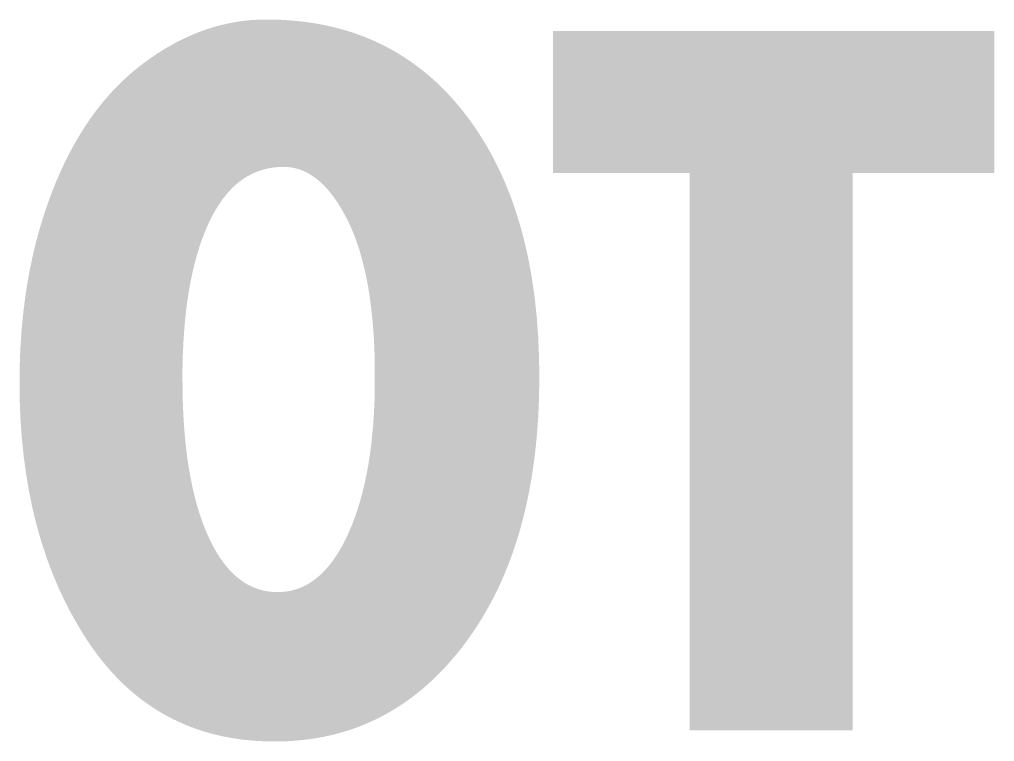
# Model space of a CAD drawing. Header units: millimetres. Extents: x -748 to -601, y -77 to -13.
# Drawn here: x -668.68 to -646.69, y -63.69 to -47.41 of the extents above; entities that cross this region are included whole.
import ezdxf

# ---------------------------------------------------------------- set-up
doc = ezdxf.new("R2010")
doc.units = ezdxf.units.MM
doc.header["$MEASUREMENT"] = 0
doc.layers.add('Raster', color=178, linetype='Continuous', true_color=0x000000)

msp = doc.modelspace()

# ---------------------------------------------------------------- hatches: boundary and pattern name
at = {"layer": 'Raster', "true_color": 0x1c1c1b, "extrusion": (0, 0, -1)}
h = msp.add_hatch(color=179, dxfattribs=at)
h.paths.add_polyline_path([(663.117, -47.409), (662.939, -47.411), (662.764, -47.417), (662.591, -47.428), (662.421, -47.443), (662.252, -47.462), (662.087, -47.485), (661.923, -47.512), (661.762, -47.544), (661.603, -47.58), (661.447, -47.62), (661.293, -47.664), (661.141, -47.713), (660.992, -47.765), (660.845, -47.822), (660.701, -47.883), (660.559, -47.949), (660.419, -48.018), (660.281, -48.092), (660.146, -48.17), (660.014, -48.253), (659.883, -48.339), (659.755, -48.43), (659.63, -48.525), (659.506, -48.624), (659.385, -48.727), (659.267, -48.835), (659.151, -48.946), (659.037, -49.062), (658.925, -49.183), (658.816, -49.307), (658.709, -49.436), (658.605, -49.569), (658.503, -49.705), (658.405, -49.845), (658.31, -49.988), (658.218, -50.133), (658.129, -50.282), (658.044, -50.434), (657.962, -50.589), (657.883, -50.748), (657.807, -50.909), (657.735, -51.073), (657.665, -51.241), (657.599, -51.411), (657.536, -51.585), (657.477, -51.762), (657.42, -51.941), (657.367, -52.124), (657.317, -52.31), (657.27, -52.499), (657.227, -52.692), (657.186, -52.887), (657.149, -53.085), (657.116, -53.287), (657.057, -53.699), (657.012, -54.123), (656.98, -54.56), (656.961, -55.009), (656.954, -55.471), (656.961, -55.934), (656.98, -56.386), (657.013, -56.825), (657.058, -57.253), (657.117, -57.669), (657.151, -57.872), (657.188, -58.073), (657.229, -58.27), (657.272, -58.465), (657.32, -58.656), (657.37, -58.845), (657.423, -59.031), (657.48, -59.213), (657.54, -59.393), (657.604, -59.57), (657.67, -59.743), (657.74, -59.914), (657.813, -60.082), (657.889, -60.247), (657.969, -60.409), (658.052, -60.568), (658.138, -60.723), (658.227, -60.876), (658.319, -61.026), (658.415, -61.173), (658.514, -61.317), (658.616, -61.459), (658.721, -61.596), (658.828, -61.729), (658.937, -61.858), (659.047, -61.982), (659.16, -62.102), (659.274, -62.217), (659.391, -62.329), (659.509, -62.436), (659.629, -62.538), (659.751, -62.636), (659.875, -62.73), (660.001, -62.819), (660.129, -62.904), (660.259, -62.985), (660.391, -63.061), (660.525, -63.133), (660.66, -63.201), (660.798, -63.264), (660.937, -63.323), (661.078, -63.378), (661.222, -63.428), (661.367, -63.473), (661.514, -63.515), (661.663, -63.552), (661.814, -63.585), (661.967, -63.613), (662.122, -63.637), (662.278, -63.657), (662.437, -63.672), (662.598, -63.683), (662.76, -63.689), (662.925, -63.691), (663.095, -63.689), (663.263, -63.682), (663.429, -63.671), (663.592, -63.655), (663.753, -63.635), (663.911, -63.61), (664.067, -63.581), (664.221, -63.547), (664.372, -63.508), (664.52, -63.465), (664.667, -63.418), (664.81, -63.366), (664.952, -63.309), (665.091, -63.248), (665.227, -63.182), (665.361, -63.112), (665.493, -63.037), (665.622, -62.958), (665.749, -62.874), (665.873, -62.786), (665.995, -62.693), (666.115, -62.596), (666.232, -62.494), (666.347, -62.388), (666.459, -62.277), (666.569, -62.161), (666.676, -62.041), (666.781, -61.917), (666.883, -61.788), (666.983, -61.654), (667.081, -61.516), (667.176, -61.373), (667.269, -61.228), (667.358, -61.079), (667.445, -60.929), (667.529, -60.776), (667.609, -60.621), (667.687, -60.464), (667.762, -60.305), (667.834, -60.143), (667.903, -59.979), (667.969, -59.813), (668.032, -59.645), (668.093, -59.475), (668.15, -59.302), (668.204, -59.127), (668.256, -58.95), (668.304, -58.77), (668.35, -58.589), (668.392, -58.405), (668.469, -58.03), (668.533, -57.647), (668.586, -57.254), (668.627, -56.853), (668.657, -56.443), (668.674, -56.024), (668.68, -55.595), (668.677, -55.298), (668.669, -55.004), (668.654, -54.714), (668.634, -54.428), (668.608, -54.145), (668.577, -53.867), (668.54, -53.592), (668.496, -53.321), (668.448, -53.054), (668.393, -52.791), (668.333, -52.532), (668.267, -52.277), (668.195, -52.025), (668.117, -51.777), (668.034, -51.533), (667.945, -51.293), (667.851, -51.058), (667.752, -50.831), (667.649, -50.611), (667.541, -50.398), (667.428, -50.192), (667.311, -49.993), (667.189, -49.801), (667.127, -49.708), (667.063, -49.617), (666.998, -49.527), (666.932, -49.439), (666.865, -49.353), (666.797, -49.269), (666.727, -49.187), (666.657, -49.106), (666.585, -49.027), (666.512, -48.95), (666.438, -48.875), (666.363, -48.802), (666.286, -48.73), (666.209, -48.66), (666.13, -48.592), (666.05, -48.526), (665.969, -48.461), (665.887, -48.398), (665.721, -48.279), (665.554, -48.166), (665.471, -48.113), (665.387, -48.062), (665.302, -48.013), (665.218, -47.965), (665.133, -47.92), (665.048, -47.877), (664.963, -47.835), (664.877, -47.795), (664.792, -47.758), (664.706, -47.722), (664.62, -47.688), (664.533, -47.656), (664.446, -47.626), (664.359, -47.598), (664.272, -47.572), (664.185, -47.548), (664.097, -47.526), (664.009, -47.506), (663.921, -47.487), (663.833, -47.471), (663.744, -47.456), (663.655, -47.444), (663.566, -47.433), (663.477, -47.424), (663.387, -47.418), (663.297, -47.413), (663.207, -47.41)], flags=0)
h.paths.add_polyline_path([(662.721, -50.733), (662.756, -50.734), (662.79, -50.735), (662.824, -50.736), (662.858, -50.738), (662.891, -50.741), (662.924, -50.745), (662.957, -50.749), (662.99, -50.753), (663.023, -50.759), (663.055, -50.765), (663.087, -50.771), (663.118, -50.778), (663.15, -50.786), (663.181, -50.795), (663.212, -50.804), (663.243, -50.813), (663.273, -50.824), (663.303, -50.834), (663.333, -50.846), (663.363, -50.858), (663.392, -50.871), (663.422, -50.884), (663.45, -50.898), (663.479, -50.913), (663.508, -50.928), (663.536, -50.944), (663.564, -50.961), (663.591, -50.978), (663.619, -50.996), (663.646, -51.014), (663.673, -51.033), (663.699, -51.053), (663.726, -51.073), (663.752, -51.094), (663.778, -51.115), (663.803, -51.138), (663.829, -51.16), (663.854, -51.184), (663.879, -51.208), (663.903, -51.232), (663.952, -51.284), (663.999, -51.337), (664.045, -51.393), (664.091, -51.452), (664.135, -51.513), (664.178, -51.577), (664.221, -51.643), (664.262, -51.712), (664.302, -51.783), (664.342, -51.856), (664.38, -51.932), (664.417, -52.011), (664.453, -52.092), (664.488, -52.174), (664.522, -52.259), (664.555, -52.345), (664.587, -52.433), (664.617, -52.523), (664.674, -52.709), (664.727, -52.901), (664.775, -53.101), (664.819, -53.309), (664.858, -53.524), (664.893, -53.746), (664.922, -53.975), (664.948, -54.212), (664.968, -54.456), (664.984, -54.707), (664.996, -54.966), (665.003, -55.232), (665.005, -55.505), (664.996, -56.053), (664.985, -56.315), (664.969, -56.57), (664.949, -56.817), (664.925, -57.057), (664.896, -57.289), (664.862, -57.514), (664.824, -57.731), (664.782, -57.94), (664.735, -58.142), (664.684, -58.336), (664.628, -58.523), (664.599, -58.614), (664.568, -58.703), (664.536, -58.789), (664.503, -58.874), (664.469, -58.957), (664.434, -59.038), (664.398, -59.117), (664.361, -59.194), (664.323, -59.268), (664.285, -59.339), (664.245, -59.408), (664.205, -59.475), (664.164, -59.539), (664.121, -59.6), (664.079, -59.659), (664.035, -59.715), (663.99, -59.769), (663.945, -59.821), (663.898, -59.87), (663.875, -59.893), (663.851, -59.916), (663.827, -59.938), (663.803, -59.96), (663.779, -59.981), (663.754, -60.001), (663.73, -60.021), (663.705, -60.04), (663.679, -60.058), (663.654, -60.076), (663.628, -60.094), (663.603, -60.11), (663.577, -60.126), (663.55, -60.142), (663.524, -60.156), (663.497, -60.17), (663.47, -60.184), (663.443, -60.197), (663.416, -60.209), (663.388, -60.22), (663.361, -60.231), (663.333, -60.242), (663.305, -60.251), (663.276, -60.261), (663.248, -60.269), (663.219, -60.277), (663.19, -60.284), (663.161, -60.291), (663.131, -60.297), (663.102, -60.302), (663.072, -60.307), (663.042, -60.311), (663.011, -60.314), (662.981, -60.317), (662.95, -60.319), (662.919, -60.321), (662.888, -60.322), (662.857, -60.322), (662.826, -60.322), (662.795, -60.321), (662.764, -60.319), (662.734, -60.317), (662.704, -60.314), (662.674, -60.31), (662.644, -60.306), (662.614, -60.301), (662.585, -60.296), (662.555, -60.29), (662.526, -60.283), (662.498, -60.275), (662.469, -60.267), (662.44, -60.259), (662.412, -60.249), (662.384, -60.239), (662.356, -60.229), (662.328, -60.217), (662.301, -60.205), (662.274, -60.193), (662.246, -60.179), (662.219, -60.166), (662.193, -60.151), (662.166, -60.136), (662.14, -60.12), (662.114, -60.104), (662.088, -60.086), (662.062, -60.069), (662.036, -60.05), (662.011, -60.031), (661.986, -60.012), (661.961, -59.991), (661.936, -59.97), (661.911, -59.949), (661.887, -59.926), (661.863, -59.903), (661.839, -59.88), (661.815, -59.856), (661.768, -59.805), (661.721, -59.752), (661.676, -59.697), (661.631, -59.639), (661.587, -59.578), (661.544, -59.515), (661.501, -59.449), (661.459, -59.38), (661.418, -59.309), (661.378, -59.235), (661.339, -59.159), (661.3, -59.08), (661.262, -58.999), (661.226, -58.916), (661.19, -58.83), (661.155, -58.743), (661.122, -58.655), (661.059, -58.472), (661, -58.283), (660.946, -58.086), (660.897, -57.883), (660.853, -57.673), (660.813, -57.456), (660.778, -57.232), (660.747, -57.001), (660.722, -56.763), (660.7, -56.518), (660.684, -56.267), (660.672, -56.009), (660.665, -55.743), (660.665, -55.19), (660.672, -54.917), (660.684, -54.652), (660.701, -54.395), (660.722, -54.147), (660.748, -53.907), (660.779, -53.675), (660.814, -53.451), (660.854, -53.236), (660.899, -53.029), (660.949, -52.83), (661.003, -52.64), (661.032, -52.548), (661.062, -52.457), (661.094, -52.369), (661.126, -52.283), (661.16, -52.199), (661.195, -52.118), (661.231, -52.038), (661.268, -51.96), (661.306, -51.885), (661.345, -51.811), (661.384, -51.741), (661.423, -51.673), (661.463, -51.607), (661.503, -51.543), (661.544, -51.482), (661.586, -51.423), (661.628, -51.367), (661.67, -51.313), (661.713, -51.262), (661.756, -51.213), (661.8, -51.166), (661.844, -51.121), (661.889, -51.08), (661.911, -51.059), (661.934, -51.04), (661.957, -51.021), (661.979, -51.003), (662.002, -50.985), (662.026, -50.968), (662.049, -50.952), (662.072, -50.936), (662.096, -50.921), (662.119, -50.906), (662.143, -50.892), (662.167, -50.878), (662.191, -50.865), (662.215, -50.853), (662.239, -50.842), (662.263, -50.83), (662.288, -50.82), (662.312, -50.81), (662.337, -50.801), (662.362, -50.792), (662.387, -50.784), (662.412, -50.777), (662.437, -50.77), (662.462, -50.763), (662.487, -50.758), (662.513, -50.753), (662.538, -50.748), (662.564, -50.744), (662.59, -50.741), (662.616, -50.738), (662.642, -50.736), (662.668, -50.735), (662.695, -50.734)], flags=0)
msp.add_hatch(color=179, dxfattribs=at).paths.add_polyline_path([(656.649, -47.669), (646.687, -47.669), (646.687, -50.869), (649.887, -50.869), (649.887, -63.443), (653.562, -63.443), (653.562, -50.869), (656.649, -50.869)], flags=0)

doc.saveas('drawing.dxf')
